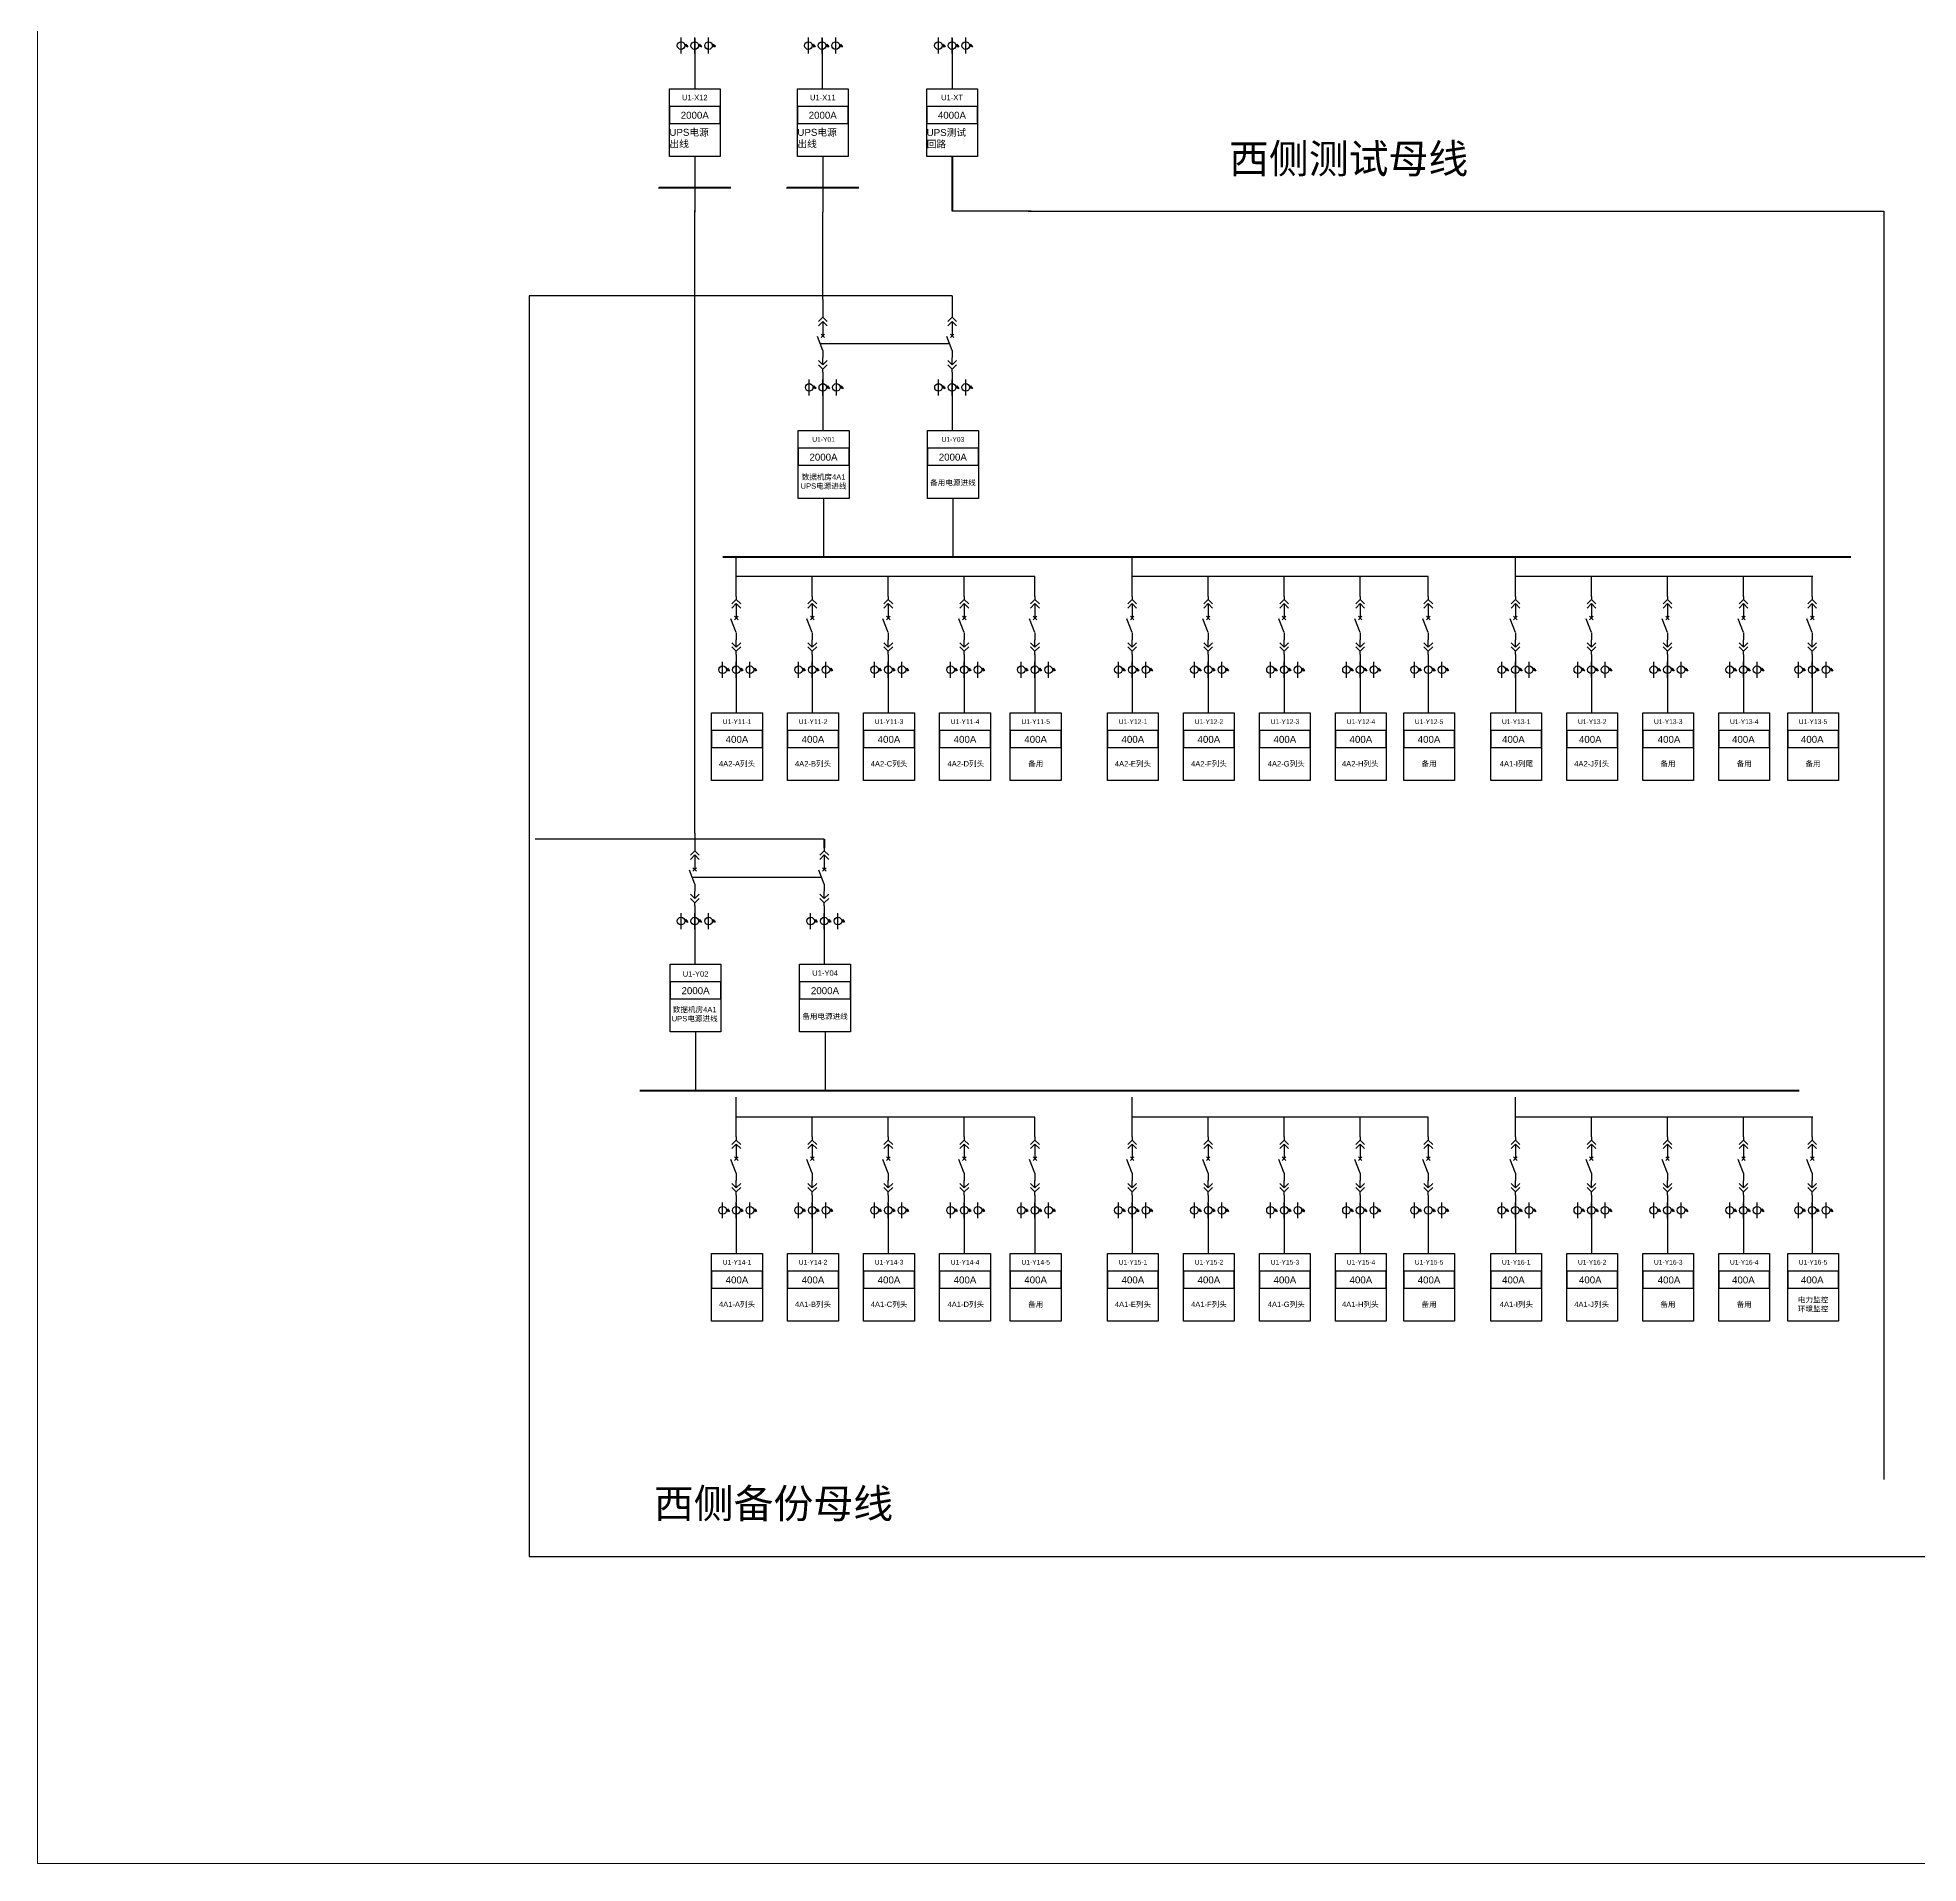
# Model space of a CAD drawing. Header units: millimetres. Extents: x -3460 to -460, y 6070 to 9130.
# Drawn here: x -2620 to -2427, y 6490 to 6677.3 of the extents above; entities that cross this region are included whole.
import ezdxf
from ezdxf.enums import TextEntityAlignment as Align

# ---------------------------------------------------------------- set-up
doc = ezdxf.new("R2010")
doc.units = ezdxf.units.MM
doc.header["$LTSCALE"] = 1000
doc.header["$MEASUREMENT"] = 0
doc.linetypes.add('DASHED', pattern=[0.75, 0.5, -0.25])
doc.linetypes.add('HIDDEN', pattern=[0.375, 0.25, -0.125])
doc.styles.get("Standard").update_dxf_attribs({"font": 'arial.ttf'})

# ---------------------------------------------------------------- blocks, each defined once
blk = doc.blocks.new('A$C03DD39B5')
for p, q in [((417, 475), (283, 392)), ((417, 422), (283, 339)), ((350, 333), (350, 467))]:
    blk.add_line(p, q)
blk.add_lwpolyline([(700, 167), (0, 167)])
blk.add_circle((350, 167), 167)
blk = doc.blocks.new('DYDQAA05')
at = {"color": 0}
blk.add_lwpolyline([(0, 0), (0, -7)], dxfattribs=at)
blk = doc.blocks.new('DYDQAA03')
at = {"color": 0}
for points in [[(0, 0), (0, -1.5)], [(-2.12, -3.62), (0, -1.5)], [(-2.12, -5.62), (0, -3.5)], [(2.12, -3.62), (0, -1.5)], [(2.12, -5.62), (0, -3.5)], [(0, -3.5), (0, -7)]]:
    blk.add_lwpolyline(points, dxfattribs=at)
blk = doc.blocks.new('DYDQAA09')
at = {"color": 0}
blk.add_lwpolyline([(0, 0), (0, -3.5)], dxfattribs=at)
blk.add_lwpolyline([(0, 0), (0, -3.5)], dxfattribs=at)
blk.add_lwpolyline([(0, 0), (0, -3.5)], dxfattribs=at)
blk.add_lwpolyline([(0, 0), (0, -3.5)], dxfattribs=at)
blk.add_lwpolyline([(0, 0), (0, -3.5)], dxfattribs=at)
blk.add_lwpolyline([(0, 0), (0, -3.5)], dxfattribs=at)
blk.add_lwpolyline([(0, 0), (0, -3.5)], dxfattribs=at)
blk.add_lwpolyline([(0, 0), (0, -3.5)], dxfattribs=at)
blk.add_lwpolyline([(0, 0), (0, -3.5)], dxfattribs=at)
blk = doc.blocks.new('DYDQ0201')
at = {"color": 0}
for points in [[(0.86, -0.86), (-0.86, 0.86)], [(-0.86, -0.86), (0.86, 0.86)], [(0, -7), (-2.61, -0.37)]]:
    blk.add_lwpolyline(points, dxfattribs=at)
blk = doc.blocks.new('DYDQAA04')
at = {"color": 0}
for points in [[(0, -3.5), (0, 0)], [(-2.12, -1.38), (0, -3.5)], [(-2.12, -3.38), (0, -5.5)], [(2.12, -1.38), (0, -3.5)], [(2.12, -3.38), (0, -5.5)], [(0, -7), (0, -5.5)]]:
    blk.add_lwpolyline(points, dxfattribs=at)

msp = doc.modelspace()

# ---------------------------------------------------------------- linework, layer by layer
for p, q in [((-2552.56, 6677.3, 2483.89), (-2552.56, 6675.66, 2483.89)), ((-2539.5, 6677.3, 2483.89), (-2539.5, 6675.66, 2483.89)), ((-2526.16, 6677.3, 2483.89), (-2526.16, 6675.66, 2483.89)), ((-2552.56, 6675.66, 2483.89), (-2552.56, 6672.09, 2483.89)), ((-2539.5, 6675.66, 2483.89), (-2539.5, 6672.09, 2483.89)), ((-2526.16, 6675.66, 2483.89), (-2526.16, 6672.09, 2483.89)), ((-2552.56, 6665.14, 2483.89), (-2552.56, 6659.42, 2483.89)), ((-2539.42, 6665.14, 2452.4), (-2539.42, 6659.42, 2452.4)), ((-2552.56, 6595.71, -1822.39), (-2552.56, 6659.59, -439.11)), ((-2539.42, 6650.46, -1465.72), (-2539.42, 6659.42, -82.44)), ((-2539.42, 6642.22, 735.51), (-2539.42, 6640.58, 735.51)), ((-2539.42, 6640.58, 735.51), (-2539.42, 6637.02, 735.51)), ((-2539.34, 6630.06, 704.02), (-2539.34, 6624.08, 1175.57)), ((-2548.3, 6620.01, -207.72), (-2548.3, 6624.08, 1175.57)), ((-2507.67, 6620.01, -207.72), (-2507.67, 6624.08, 1175.57)), ((-2468.34, 6620.01, -207.72), (-2468.34, 6624.08, 1175.57)), ((-2540.5, 6622.05, 1175.57), (-2548.3, 6622.05, 483.92)), ((-2540.5, 6620.01, 1175.57), (-2540.5, 6622.05, 1175.57)), ((-2532.7, 6622.05, 1867.21), (-2540.5, 6622.05, 1175.57)), ((-2532.7, 6620.01, 1867.21), (-2532.7, 6622.05, 1867.21)), ((-2517.65, 6622.05, 2558.85), (-2532.7, 6622.05, 1867.21)), ((-2524.9, 6620.01, 2558.85), (-2524.9, 6622.05, 2558.85)), ((-2517.65, 6620.01, 2558.85), (-2517.65, 6622.05, 2558.85)), ((-2499.87, 6622.05, 1175.57), (-2507.67, 6622.05, 483.92)), ((-2499.87, 6620.01, 1175.57), (-2499.87, 6622.05, 1175.57)), ((-2492.08, 6622.05, 1867.21), (-2499.87, 6622.05, 1175.57)), ((-2492.08, 6620.01, 1867.21), (-2492.08, 6622.05, 1867.21)), ((-2477.3, 6622.05, 2558.85), (-2492.08, 6622.05, 1867.21)), ((-2484.28, 6620.01, 2558.85), (-2484.28, 6622.05, 2558.85)), ((-2477.28, 6620.01, 2558.85), (-2477.28, 6622.05, 2558.85)), ((-2460.54, 6622.05, 1175.57), (-2468.34, 6622.05, 483.92)), ((-2460.54, 6620.01, 1175.57), (-2460.54, 6622.05, 1175.57)), ((-2452.74, 6622.05, 1867.21), (-2460.54, 6622.05, 1175.57)), ((-2452.74, 6620.01, 1867.21), (-2452.74, 6622.05, 1867.21)), ((-2437.82, 6622.05, 2558.85), (-2452.74, 6622.05, 1867.21)), ((-2444.94, 6620.01, 2558.85), (-2444.94, 6622.05, 2558.85)), ((-2437.88, 6620.01, 2558.85), (-2437.88, 6622.05, 2558.85)), ((-2548.3, 6613.26, 1993.51), (-2548.3, 6611.62, 1993.51)), ((-2540.5, 6613.26, 3376.79), (-2540.5, 6611.62, 3376.79)), ((-2532.7, 6613.26, 4068.43), (-2532.7, 6611.62, 4068.43)), ((-2524.9, 6613.26, 4760.07), (-2524.9, 6611.62, 4760.07)), ((-2517.65, 6613.26, 4760.07), (-2517.65, 6611.62, 4760.07)), ((-2507.67, 6613.26, 1993.51), (-2507.67, 6611.62, 1993.51)), ((-2499.87, 6613.26, 3376.79), (-2499.87, 6611.62, 3376.79)), ((-2492.08, 6613.26, 4068.43), (-2492.08, 6611.62, 4068.43)), ((-2484.28, 6613.26, 4760.07), (-2484.28, 6611.62, 4760.07)), ((-2477.28, 6613.26, 4760.07), (-2477.28, 6611.62, 4760.07)), ((-2468.34, 6613.26, 1993.51), (-2468.34, 6611.62, 1993.51)), ((-2460.54, 6613.26, 3376.79), (-2460.54, 6611.62, 3376.79)), ((-2452.74, 6613.26, 4068.43), (-2452.74, 6611.62, 4068.43)), ((-2444.94, 6613.26, 4760.07), (-2444.94, 6611.62, 4760.07)), ((-2437.88, 6613.26, 4760.07), (-2437.88, 6611.62, 4760.07)), ((-2548.3, 6611.62, 1993.51), (-2548.3, 6608.06, 1993.51)), ((-2540.5, 6611.62, 3376.79), (-2540.5, 6608.06, 3376.79)), ((-2532.7, 6611.62, 4068.43), (-2532.7, 6608.06, 4068.43)), ((-2524.9, 6611.62, 4760.07), (-2524.9, 6608.06, 4760.07)), ((-2517.65, 6611.62, 4760.07), (-2517.65, 6608.06, 4760.07)), ((-2507.67, 6611.62, 1993.51), (-2507.67, 6608.06, 1993.51)), ((-2499.87, 6611.62, 3376.79), (-2499.87, 6608.06, 3376.79)), ((-2492.08, 6611.62, 4068.43), (-2492.08, 6608.06, 4068.43)), ((-2484.28, 6611.62, 4760.07), (-2484.28, 6608.06, 4760.07)), ((-2477.28, 6611.62, 4760.07), (-2477.28, 6608.06, 4760.07)), ((-2468.34, 6611.62, 1993.51), (-2468.34, 6608.06, 1993.51)), ((-2460.54, 6611.62, 3376.79), (-2460.54, 6608.06, 3376.79)), ((-2452.74, 6611.62, 4068.43), (-2452.74, 6608.06, 4068.43)), ((-2444.94, 6611.62, 4760.07), (-2444.94, 6608.06, 4760.07)), ((-2437.88, 6611.62, 4760.07), (-2437.88, 6608.06, 4760.07)), ((-2552.56, 6587.47, 378.83), (-2552.56, 6585.83, 378.83)), ((-2552.56, 6585.83, 378.83), (-2552.56, 6582.26, 378.83)), ((-2552.48, 6575.31, 347.34), (-2552.48, 6569.32, 818.89)), ((-2548.3, 6564.54, -207.72), (-2548.3, 6568.61, 1175.57)), ((-2507.67, 6564.54, -207.72), (-2507.67, 6568.61, 1175.57)), ((-2468.34, 6564.54, -207.72), (-2468.34, 6568.61, 1175.57)), ((-2540.5, 6566.57, 1175.57), (-2548.3, 6566.57, 483.92)), ((-2540.5, 6564.54, 1175.57), (-2540.5, 6566.57, 1175.57)), ((-2532.7, 6566.57, 1867.21), (-2540.5, 6566.57, 1175.57)), ((-2532.7, 6564.54, 1867.21), (-2532.7, 6566.57, 1867.21)), ((-2517.65, 6566.57, 2558.85), (-2532.7, 6566.57, 1867.21)), ((-2524.9, 6564.54, 2558.85), (-2524.9, 6566.57, 2558.85)), ((-2517.65, 6564.54, 2558.85), (-2517.65, 6566.57, 2558.85)), ((-2499.87, 6566.57, 1175.57), (-2507.67, 6566.57, 483.92)), ((-2499.87, 6564.54, 1175.57), (-2499.87, 6566.57, 1175.57)), ((-2492.08, 6566.57, 1867.21), (-2499.87, 6566.57, 1175.57)), ((-2492.08, 6564.54, 1867.21), (-2492.08, 6566.57, 1867.21)), ((-2477.3, 6566.57, 2558.85), (-2492.08, 6566.57, 1867.21)), ((-2484.28, 6564.54, 2558.85), (-2484.28, 6566.57, 2558.85)), ((-2477.28, 6564.54, 2558.85), (-2477.28, 6566.57, 2558.85)), ((-2460.54, 6566.57, 1175.57), (-2468.34, 6566.57, 483.92)), ((-2460.54, 6564.54, 1175.57), (-2460.54, 6566.57, 1175.57)), ((-2452.74, 6566.57, 1867.21), (-2460.54, 6566.57, 1175.57)), ((-2452.74, 6564.54, 1867.21), (-2452.74, 6566.57, 1867.21)), ((-2437.82, 6566.57, 2558.85), (-2452.74, 6566.57, 1867.21)), ((-2444.94, 6564.54, 2558.85), (-2444.94, 6566.57, 2558.85)), ((-2437.88, 6564.54, 2558.85), (-2437.88, 6566.57, 2558.85)), ((-2548.3, 6557.79, 1993.51), (-2548.3, 6556.15, 1993.51)), ((-2540.5, 6557.79, 3376.79), (-2540.5, 6556.15, 3376.79)), ((-2532.7, 6557.79, 4068.43), (-2532.7, 6556.15, 4068.43)), ((-2524.9, 6557.79, 4760.07), (-2524.9, 6556.15, 4760.07)), ((-2517.65, 6557.79, 4760.07), (-2517.65, 6556.15, 4760.07)), ((-2507.67, 6557.79, 1993.51), (-2507.67, 6556.15, 1993.51)), ((-2499.87, 6557.79, 3376.79), (-2499.87, 6556.15, 3376.79)), ((-2492.08, 6557.79, 4068.43), (-2492.08, 6556.15, 4068.43)), ((-2484.28, 6557.79, 4760.07), (-2484.28, 6556.15, 4760.07)), ((-2477.28, 6557.79, 4760.07), (-2477.28, 6556.15, 4760.07)), ((-2468.34, 6557.79, 1993.51), (-2468.34, 6556.15, 1993.51)), ((-2460.54, 6557.79, 3376.79), (-2460.54, 6556.15, 3376.79)), ((-2452.74, 6557.79, 4068.43), (-2452.74, 6556.15, 4068.43)), ((-2444.94, 6557.79, 4760.07), (-2444.94, 6556.15, 4760.07)), ((-2437.88, 6557.79, 4760.07), (-2437.88, 6556.15, 4760.07)), ((-2548.3, 6556.15, 1993.51), (-2548.3, 6552.59, 1993.51)), ((-2540.5, 6556.15, 3376.79), (-2540.5, 6552.59, 3376.79)), ((-2532.7, 6556.15, 4068.43), (-2532.7, 6552.59, 4068.43)), ((-2524.9, 6556.15, 4760.07), (-2524.9, 6552.59, 4760.07)), ((-2517.65, 6556.15, 4760.07), (-2517.65, 6552.59, 4760.07)), ((-2507.67, 6556.15, 1993.51), (-2507.67, 6552.59, 1993.51)), ((-2499.87, 6556.15, 3376.79), (-2499.87, 6552.59, 3376.79)), ((-2492.08, 6556.15, 4068.43), (-2492.08, 6552.59, 4068.43)), ((-2484.28, 6556.15, 4760.07), (-2484.28, 6552.59, 4760.07)), ((-2477.28, 6556.15, 4760.07), (-2477.28, 6552.59, 4760.07)), ((-2468.34, 6556.15, 1993.51), (-2468.34, 6552.59, 1993.51)), ((-2460.54, 6556.15, 3376.79), (-2460.54, 6552.59, 3376.79)), ((-2452.74, 6556.15, 4068.43), (-2452.74, 6552.59, 4068.43)), ((-2444.94, 6556.15, 4760.07), (-2444.94, 6552.59, 4760.07)), ((-2437.88, 6556.15, 4760.07), (-2437.88, 6552.59, 4760.07))]:
    msp.add_line(p, q)
at = {"color": 1, "lineweight": 40}
for p, q in [((-2526.16, 6665.14, 2451.38), (-2526.16, 6659.54, 376.46)), ((-2549.67, 6624.08, 1175.57), (-2433.91, 6624.08, 1175.57)), ((-2558.2, 6569.32, 818.89), (-2439.22, 6569.32, 818.89))]:
    msp.add_line(p, q, dxfattribs=at)
at = {"color": 1, "lineweight": 30}
for p, q in [((-2518.03, 6659.55, 8333.94), (-2526.16, 6659.55, 8333.94)), ((-2518.33, 6659.54, 376.46), (-2430.55, 6659.54, 376.46)), ((-2430.55, 6659.54, 8333.94), (-2430.55, 6529.38, 8333.94))]:
    msp.add_line(p, q, dxfattribs=at)
at = {"color": 5, "lineweight": 30}
for p, q in [((-2526.15, 6650.86, 8333.94), (-2569.54, 6650.86, 8333.94)), ((-2569.54, 6650.86, 8333.94), (-2569.54, 6521.48, 8333.94)), ((-2539.27, 6595.1, 8333.94), (-2568.94, 6595.1, 8333.94)), ((-2569.54, 6521.48, 8333.94), (-2418.19, 6521.48, 8333.94))]:
    msp.add_line(p, q, dxfattribs=at)
at = {"color": 5}
for p, q in [((-2526.15, 6650.86, -3510.18), (-2526.15, 6648.97, -1465.72)), ((-2526.15, 6642.22, 735.51), (-2526.15, 6640.58, 735.51)), ((-2526.15, 6640.58, 735.51), (-2526.15, 6637.02, 735.51)), ((-2526.07, 6630.06, 704.02), (-2526.07, 6624.08, 1175.57)), ((-2539.27, 6587.47, 1983.23), (-2539.27, 6585.83, 1983.23)), ((-2539.27, 6585.83, 1983.23), (-2539.27, 6582.26, 1983.23)), ((-2539.19, 6575.31, 1951.74), (-2539.19, 6569.32, 2423.29))]:
    msp.add_line(p, q, dxfattribs=at)
at = {"linetype": 'DASHED', "ltscale": 2}
msp.add_line((-2539.7, 6645.95, -1465.72), (-2526.42, 6645.95, -1465.72), dxfattribs=at)
at = {"color": 5, "lineweight": 40}
msp.add_line((-2539.27, 6595.09, -2954.1), (-2539.27, 6594.22, -218), dxfattribs=at)
at = {"linetype": 'HIDDEN', "ltscale": 2}
msp.add_line((-2552.83, 6591.2, -218), (-2539.55, 6591.2, -218), dxfattribs=at)
at = {"color": 1, "lineweight": 13, "ltscale": 0.001071}
msp.add_lwpolyline([(-2620, 6860.36), (-2263.6, 6860.36), (-2263.6, 6490), (-2620, 6490)], close=True, dxfattribs=at)
for points, elevation in [([(-2555.16, 6672.09), (-2549.95, 6672.09), (-2549.95, 6665.14), (-2555.16, 6665.14)], 2483.89), ([(-2542.03, 6672.09), (-2536.82, 6672.09), (-2536.82, 6665.14), (-2542.03, 6665.14)], 2452.4), ([(-2555.16, 6668.54), (-2549.95, 6668.54), (-2549.95, 6670.28), (-2555.16, 6670.28)], 2483.89), ([(-2542.03, 6668.54), (-2536.82, 6668.54), (-2536.82, 6670.28), (-2542.03, 6670.28)], 2452.4), ([(-2541.94, 6637.02), (-2536.73, 6637.02), (-2536.73, 6630.06), (-2541.94, 6630.06)], 704.02), ([(-2541.94, 6633.47), (-2536.73, 6633.47), (-2536.73, 6635.2), (-2541.94, 6635.2)], 704.02), ([(-2550.83, 6608.06), (-2545.62, 6608.06), (-2545.62, 6601.1), (-2550.83, 6601.1)], 1962.02), ([(-2543.03, 6608.06), (-2537.82, 6608.06), (-2537.82, 6601.1), (-2543.03, 6601.1)], 3345.3), ([(-2535.23, 6608.06), (-2530.02, 6608.06), (-2530.02, 6601.1), (-2535.23, 6601.1)], 4036.94), ([(-2527.43, 6608.06), (-2522.22, 6608.06), (-2522.22, 6601.1), (-2527.43, 6601.1)], 4728.58), ([(-2520.18, 6608.06), (-2514.97, 6608.06), (-2514.97, 6601.1), (-2520.18, 6601.1)], 4728.58), ([(-2510.2, 6608.06), (-2504.99, 6608.06), (-2504.99, 6601.1), (-2510.2, 6601.1)], 1962.02), ([(-2502.4, 6608.06), (-2497.19, 6608.06), (-2497.19, 6601.1), (-2502.4, 6601.1)], 3345.3), ([(-2494.6, 6608.06), (-2489.39, 6608.06), (-2489.39, 6601.1), (-2494.6, 6601.1)], 4036.94), ([(-2486.8, 6608.06), (-2481.59, 6608.06), (-2481.59, 6601.1), (-2486.8, 6601.1)], 4728.58), ([(-2479.81, 6608.06), (-2474.6, 6608.06), (-2474.6, 6601.1), (-2479.81, 6601.1)], 4728.58), ([(-2470.86, 6608.06), (-2465.66, 6608.06), (-2465.66, 6601.1), (-2470.86, 6601.1)], 1962.02), ([(-2463.07, 6608.06), (-2457.86, 6608.06), (-2457.86, 6601.1), (-2463.07, 6601.1)], 3345.3), ([(-2455.27, 6608.06), (-2450.06, 6608.06), (-2450.06, 6601.1), (-2455.27, 6601.1)], 4036.94), ([(-2447.47, 6608.06), (-2442.26, 6608.06), (-2442.26, 6601.1), (-2447.47, 6601.1)], 4728.58), ([(-2440.4, 6608.06), (-2435.19, 6608.06), (-2435.19, 6601.1), (-2440.4, 6601.1)], 4728.58), ([(-2550.83, 6604.5), (-2545.62, 6604.5), (-2545.62, 6606.24), (-2550.83, 6606.24)], 1962.02), ([(-2543.03, 6604.5), (-2537.82, 6604.5), (-2537.82, 6606.24), (-2543.03, 6606.24)], 3345.3), ([(-2535.23, 6604.5), (-2530.02, 6604.5), (-2530.02, 6606.24), (-2535.23, 6606.24)], 4036.94), ([(-2527.43, 6604.5), (-2522.22, 6604.5), (-2522.22, 6606.24), (-2527.43, 6606.24)], 4728.58), ([(-2520.18, 6604.5), (-2514.97, 6604.5), (-2514.97, 6606.24), (-2520.18, 6606.24)], 4728.58), ([(-2510.2, 6604.5), (-2504.99, 6604.5), (-2504.99, 6606.24), (-2510.2, 6606.24)], 1962.02), ([(-2502.4, 6604.5), (-2497.19, 6604.5), (-2497.19, 6606.24), (-2502.4, 6606.24)], 3345.3), ([(-2494.6, 6604.5), (-2489.39, 6604.5), (-2489.39, 6606.24), (-2494.6, 6606.24)], 4036.94), ([(-2486.8, 6604.5), (-2481.59, 6604.5), (-2481.59, 6606.24), (-2486.8, 6606.24)], 4728.58), ([(-2479.81, 6604.5), (-2474.6, 6604.5), (-2474.6, 6606.24), (-2479.81, 6606.24)], 4728.58), ([(-2470.86, 6604.5), (-2465.66, 6604.5), (-2465.66, 6606.24), (-2470.86, 6606.24)], 1962.02), ([(-2463.07, 6604.5), (-2457.86, 6604.5), (-2457.86, 6606.24), (-2463.07, 6606.24)], 3345.3), ([(-2455.27, 6604.5), (-2450.06, 6604.5), (-2450.06, 6606.24), (-2455.27, 6606.24)], 4036.94), ([(-2447.47, 6604.5), (-2442.26, 6604.5), (-2442.26, 6606.24), (-2447.47, 6606.24)], 4728.58), ([(-2440.4, 6604.5), (-2435.19, 6604.5), (-2435.19, 6606.24), (-2440.4, 6606.24)], 4728.58), ([(-2555.08, 6582.26), (-2549.87, 6582.26), (-2549.87, 6575.31), (-2555.08, 6575.31)], 347.34), ([(-2555.08, 6578.71), (-2549.87, 6578.71), (-2549.87, 6580.44), (-2555.08, 6580.44)], 347.34), ([(-2550.83, 6552.59), (-2545.62, 6552.59), (-2545.62, 6545.63), (-2550.83, 6545.63)], 1962.02), ([(-2543.03, 6552.59), (-2537.82, 6552.59), (-2537.82, 6545.63), (-2543.03, 6545.63)], 3345.3), ([(-2535.23, 6552.59), (-2530.02, 6552.59), (-2530.02, 6545.63), (-2535.23, 6545.63)], 4036.94), ([(-2527.43, 6552.59), (-2522.22, 6552.59), (-2522.22, 6545.63), (-2527.43, 6545.63)], 4728.58), ([(-2520.18, 6552.59), (-2514.97, 6552.59), (-2514.97, 6545.63), (-2520.18, 6545.63)], 4728.58), ([(-2510.2, 6552.59), (-2504.99, 6552.59), (-2504.99, 6545.63), (-2510.2, 6545.63)], 1962.02), ([(-2502.4, 6552.59), (-2497.19, 6552.59), (-2497.19, 6545.63), (-2502.4, 6545.63)], 3345.3), ([(-2494.6, 6552.59), (-2489.39, 6552.59), (-2489.39, 6545.63), (-2494.6, 6545.63)], 4036.94), ([(-2486.8, 6552.59), (-2481.59, 6552.59), (-2481.59, 6545.63), (-2486.8, 6545.63)], 4728.58), ([(-2479.81, 6552.59), (-2474.6, 6552.59), (-2474.6, 6545.63), (-2479.81, 6545.63)], 4728.58), ([(-2470.86, 6552.59), (-2465.66, 6552.59), (-2465.66, 6545.63), (-2470.86, 6545.63)], 1962.02), ([(-2463.07, 6552.59), (-2457.86, 6552.59), (-2457.86, 6545.63), (-2463.07, 6545.63)], 3345.3), ([(-2455.27, 6552.59), (-2450.06, 6552.59), (-2450.06, 6545.63), (-2455.27, 6545.63)], 4036.94), ([(-2447.47, 6552.59), (-2442.26, 6552.59), (-2442.26, 6545.63), (-2447.47, 6545.63)], 4728.58), ([(-2440.4, 6552.59), (-2435.19, 6552.59), (-2435.19, 6545.63), (-2440.4, 6545.63)], 4728.58), ([(-2550.83, 6549.03), (-2545.62, 6549.03), (-2545.62, 6550.77), (-2550.83, 6550.77)], 1962.02), ([(-2543.03, 6549.03), (-2537.82, 6549.03), (-2537.82, 6550.77), (-2543.03, 6550.77)], 3345.3), ([(-2535.23, 6549.03), (-2530.02, 6549.03), (-2530.02, 6550.77), (-2535.23, 6550.77)], 4036.94), ([(-2527.43, 6549.03), (-2522.22, 6549.03), (-2522.22, 6550.77), (-2527.43, 6550.77)], 4728.58), ([(-2520.18, 6549.03), (-2514.97, 6549.03), (-2514.97, 6550.77), (-2520.18, 6550.77)], 4728.58), ([(-2510.2, 6549.03), (-2504.99, 6549.03), (-2504.99, 6550.77), (-2510.2, 6550.77)], 1962.02), ([(-2502.4, 6549.03), (-2497.19, 6549.03), (-2497.19, 6550.77), (-2502.4, 6550.77)], 3345.3), ([(-2494.6, 6549.03), (-2489.39, 6549.03), (-2489.39, 6550.77), (-2494.6, 6550.77)], 4036.94), ([(-2486.8, 6549.03), (-2481.59, 6549.03), (-2481.59, 6550.77), (-2486.8, 6550.77)], 4728.58), ([(-2479.81, 6549.03), (-2474.6, 6549.03), (-2474.6, 6550.77), (-2479.81, 6550.77)], 4728.58), ([(-2470.86, 6549.03), (-2465.66, 6549.03), (-2465.66, 6550.77), (-2470.86, 6550.77)], 1962.02), ([(-2463.07, 6549.03), (-2457.86, 6549.03), (-2457.86, 6550.77), (-2463.07, 6550.77)], 3345.3), ([(-2455.27, 6549.03), (-2450.06, 6549.03), (-2450.06, 6550.77), (-2455.27, 6550.77)], 4036.94), ([(-2447.47, 6549.03), (-2442.26, 6549.03), (-2442.26, 6550.77), (-2447.47, 6550.77)], 4728.58), ([(-2440.4, 6549.03), (-2435.19, 6549.03), (-2435.19, 6550.77), (-2440.4, 6550.77)], 4728.58)]:
    msp.add_lwpolyline(points, close=True, dxfattribs=dict(elevation=elevation))
at = {"color": 1, "elevation": 2451.38}
for points in [[(-2528.76, 6672.09), (-2523.55, 6672.09), (-2523.55, 6665.14), (-2528.76, 6665.14)], [(-2528.76, 6668.54), (-2523.55, 6668.54), (-2523.55, 6670.28), (-2528.76, 6670.28)]]:
    msp.add_lwpolyline(points, close=True, dxfattribs=at)
at = {"color": 1, "lineweight": 40, "ltscale": 100}
for points, elevation in [([(-2548.87, 6661.93), (-2556.24, 6661.93), (-2556.24, 6661.93)], -8017.17), ([(-2535.74, 6661.93), (-2543.1, 6661.93), (-2543.1, 6661.93)], -8048.66)]:
    msp.add_lwpolyline(points, dxfattribs=dict(at, elevation=elevation))
at = {"color": 5}
for points, elevation in [([(-2528.67, 6637.02), (-2523.46, 6637.02), (-2523.46, 6630.06), (-2528.67, 6630.06)], 704.02), ([(-2528.67, 6633.47), (-2523.46, 6633.47), (-2523.46, 6635.2), (-2528.67, 6635.2)], 704.02), ([(-2541.8, 6582.26), (-2536.59, 6582.26), (-2536.59, 6575.31), (-2541.8, 6575.31)], 1951.74), ([(-2541.8, 6578.71), (-2536.59, 6578.71), (-2536.59, 6580.44), (-2541.8, 6580.44)], 1951.74)]:
    msp.add_lwpolyline(points, close=True, dxfattribs=dict(at, elevation=elevation))

# ---------------------------------------------------------------- block references
at = {"linetype": 'Continuous', "xscale": 0.00233888397733859, "yscale": 0.00233888397733859, "zscale": 0.00233888397733859, "rotation": 270}
for p in [(-2554.35, 6677.34, 2483.89), (-2552.95, 6677.34, 2483.89), (-2551.54, 6677.34, 2483.89), (-2541.29, 6677.34, 2483.89), (-2539.89, 6677.34, 2483.89), (-2538.49, 6677.34, 2483.89), (-2527.95, 6677.34, 2483.89), (-2526.55, 6677.34, 2483.89), (-2525.14, 6677.34, 2483.89), (-2541.21, 6642.27, 735.51), (-2539.81, 6642.27, 735.51), (-2538.41, 6642.27, 735.51), (-2550.09, 6613.3, 1993.51), (-2548.69, 6613.3, 1993.51), (-2547.29, 6613.3, 1993.51), (-2542.3, 6613.3, 3376.79), (-2540.89, 6613.3, 3376.79), (-2539.49, 6613.3, 3376.79), (-2534.5, 6613.3, 4068.43), (-2533.09, 6613.3, 4068.43), (-2531.69, 6613.3, 4068.43), (-2526.7, 6613.3, 4760.07), (-2525.29, 6613.3, 4760.07), (-2523.89, 6613.3, 4760.07), (-2519.45, 6613.3, 4760.07), (-2518.04, 6613.3, 4760.07), (-2516.64, 6613.3, 4760.07), (-2509.47, 6613.3, 1993.51), (-2508.06, 6613.3, 1993.51), (-2506.66, 6613.3, 1993.51), (-2501.67, 6613.3, 3376.79), (-2500.26, 6613.3, 3376.79), (-2498.86, 6613.3, 3376.79), (-2493.87, 6613.3, 4068.43), (-2492.46, 6613.3, 4068.43), (-2491.06, 6613.3, 4068.43), (-2486.07, 6613.3, 4760.07), (-2484.67, 6613.3, 4760.07), (-2483.26, 6613.3, 4760.07), (-2479.08, 6613.3, 4760.07), (-2477.67, 6613.3, 4760.07), (-2476.27, 6613.3, 4760.07), (-2470.13, 6613.3, 1993.51), (-2468.73, 6613.3, 1993.51), (-2467.33, 6613.3, 1993.51), (-2462.33, 6613.3, 3376.79), (-2460.93, 6613.3, 3376.79), (-2459.53, 6613.3, 3376.79), (-2454.54, 6613.3, 4068.43), (-2453.13, 6613.3, 4068.43), (-2451.73, 6613.3, 4068.43), (-2446.74, 6613.3, 4760.07), (-2445.33, 6613.3, 4760.07), (-2443.93, 6613.3, 4760.07), (-2439.67, 6613.3, 4760.07), (-2438.27, 6613.3, 4760.07), (-2436.86, 6613.3, 4760.07), (-2554.35, 6587.51, 378.83), (-2552.95, 6587.51, 378.83), (-2551.54, 6587.51, 378.83), (-2550.09, 6557.83, 1993.51), (-2548.69, 6557.83, 1993.51), (-2547.29, 6557.83, 1993.51), (-2542.3, 6557.83, 3376.79), (-2540.89, 6557.83, 3376.79), (-2539.49, 6557.83, 3376.79), (-2534.5, 6557.83, 4068.43), (-2533.09, 6557.83, 4068.43), (-2531.69, 6557.83, 4068.43), (-2526.7, 6557.83, 4760.07), (-2525.29, 6557.83, 4760.07), (-2523.89, 6557.83, 4760.07), (-2519.45, 6557.83, 4760.07), (-2518.04, 6557.83, 4760.07), (-2516.64, 6557.83, 4760.07), (-2509.47, 6557.83, 1993.51), (-2508.06, 6557.83, 1993.51), (-2506.66, 6557.83, 1993.51), (-2501.67, 6557.83, 3376.79), (-2500.26, 6557.83, 3376.79), (-2498.86, 6557.83, 3376.79), (-2493.87, 6557.83, 4068.43), (-2492.46, 6557.83, 4068.43), (-2491.06, 6557.83, 4068.43), (-2486.07, 6557.83, 4760.07), (-2484.67, 6557.83, 4760.07), (-2483.26, 6557.83, 4760.07), (-2479.08, 6557.83, 4760.07), (-2477.67, 6557.83, 4760.07), (-2476.27, 6557.83, 4760.07), (-2470.13, 6557.83, 1993.51), (-2468.73, 6557.83, 1993.51), (-2467.33, 6557.83, 1993.51), (-2462.33, 6557.83, 3376.79), (-2460.93, 6557.83, 3376.79), (-2459.53, 6557.83, 3376.79), (-2454.54, 6557.83, 4068.43), (-2453.13, 6557.83, 4068.43), (-2451.73, 6557.83, 4068.43), (-2446.74, 6557.83, 4760.07), (-2445.33, 6557.83, 4760.07), (-2443.93, 6557.83, 4760.07), (-2439.67, 6557.83, 4760.07), (-2438.27, 6557.83, 4760.07), (-2436.86, 6557.83, 4760.07)]:
    msp.add_blockref('A$C03DD39B5', p, dxfattribs=at)
at = {"xscale": 0.2128962921302706, "yscale": 0.2128962921302706, "zscale": 0.2128962921302706}
for name, p in [('DYDQAA05', (-2539.42, 6650.46, -1465.72)), ('DYDQAA03', (-2539.42, 6648.97, -1465.72)), ('DYDQAA09', (-2539.42, 6647.48, -1465.72)), ('DYDQ0201', (-2539.42, 6646.74, -1465.72)), ('DYDQAA04', (-2539.42, 6644.5, -1465.72)), ('DYDQAA09', (-2539.42, 6645.25, -1465.72)), ('DYDQAA09', (-2539.42, 6643.01, -1465.72)), ('DYDQAA03', (-2548.3, 6620.01, -207.72)), ('DYDQAA09', (-2548.3, 6618.52, -207.72)), ('DYDQAA03', (-2540.5, 6620.01, 1175.57)), ('DYDQAA09', (-2540.5, 6618.52, 1175.57)), ('DYDQAA03', (-2532.7, 6620.01, 1867.21)), ('DYDQAA09', (-2532.7, 6618.52, 1867.21)), ('DYDQAA03', (-2524.9, 6620.01, 2558.85)), ('DYDQAA09', (-2524.9, 6618.52, 2558.85)), ('DYDQAA03', (-2517.65, 6620.01, 2558.85)), ('DYDQAA09', (-2517.65, 6618.52, 2558.85)), ('DYDQAA03', (-2507.67, 6620.01, -207.72)), ('DYDQAA09', (-2507.67, 6618.52, -207.72)), ('DYDQAA03', (-2499.87, 6620.01, 1175.57)), ('DYDQAA09', (-2499.87, 6618.52, 1175.57)), ('DYDQAA03', (-2492.08, 6620.01, 1867.21)), ('DYDQAA09', (-2492.08, 6618.52, 1867.21)), ('DYDQAA03', (-2484.28, 6620.01, 2558.85)), ('DYDQAA09', (-2484.28, 6618.52, 2558.85)), ('DYDQAA03', (-2477.28, 6620.01, 2558.85)), ('DYDQAA09', (-2477.28, 6618.52, 2558.85)), ('DYDQAA03', (-2468.34, 6620.01, -207.72)), ('DYDQAA09', (-2468.34, 6618.52, -207.72)), ('DYDQAA03', (-2460.54, 6620.01, 1175.57)), ('DYDQAA09', (-2460.54, 6618.52, 1175.57)), ('DYDQAA03', (-2452.74, 6620.01, 1867.21)), ('DYDQAA09', (-2452.74, 6618.52, 1867.21)), ('DYDQAA03', (-2444.94, 6620.01, 2558.85)), ('DYDQAA09', (-2444.94, 6618.52, 2558.85)), ('DYDQAA03', (-2437.88, 6620.01, 2558.85)), ('DYDQAA09', (-2437.88, 6618.52, 2558.85)), ('DYDQ0201', (-2548.3, 6617.78, -207.72)), ('DYDQ0201', (-2540.5, 6617.78, 1175.57)), ('DYDQ0201', (-2532.7, 6617.78, 1867.21)), ('DYDQ0201', (-2524.9, 6617.78, 2558.85)), ('DYDQ0201', (-2517.65, 6617.78, 2558.85)), ('DYDQ0201', (-2507.67, 6617.78, -207.72)), ('DYDQ0201', (-2499.87, 6617.78, 1175.57)), ('DYDQ0201', (-2492.08, 6617.78, 1867.21)), ('DYDQ0201', (-2484.28, 6617.78, 2558.85)), ('DYDQ0201', (-2477.28, 6617.78, 2558.85)), ('DYDQ0201', (-2468.34, 6617.78, -207.72)), ('DYDQ0201', (-2460.54, 6617.78, 1175.57)), ('DYDQ0201', (-2452.74, 6617.78, 1867.21)), ('DYDQ0201', (-2444.94, 6617.78, 2558.85)), ('DYDQ0201', (-2437.88, 6617.78, 2558.85)), ('DYDQAA04', (-2548.3, 6615.54, -207.72)), ('DYDQAA09', (-2548.3, 6616.28, -207.72)), ('DYDQAA04', (-2540.5, 6615.54, 1175.57)), ('DYDQAA09', (-2540.5, 6616.28, 1175.57)), ('DYDQAA04', (-2532.7, 6615.54, 1867.21)), ('DYDQAA09', (-2532.7, 6616.28, 1867.21)), ('DYDQAA04', (-2524.9, 6615.54, 2558.85)), ('DYDQAA09', (-2524.9, 6616.28, 2558.85)), ('DYDQAA04', (-2517.65, 6615.54, 2558.85)), ('DYDQAA09', (-2517.65, 6616.28, 2558.85)), ('DYDQAA04', (-2507.67, 6615.54, -207.72)), ('DYDQAA09', (-2507.67, 6616.28, -207.72)), ('DYDQAA04', (-2499.87, 6615.54, 1175.57)), ('DYDQAA09', (-2499.87, 6616.28, 1175.57)), ('DYDQAA04', (-2492.08, 6615.54, 1867.21)), ('DYDQAA09', (-2492.08, 6616.28, 1867.21)), ('DYDQAA04', (-2484.28, 6615.54, 2558.85)), ('DYDQAA09', (-2484.28, 6616.28, 2558.85)), ('DYDQAA04', (-2477.28, 6615.54, 2558.85)), ('DYDQAA09', (-2477.28, 6616.28, 2558.85)), ('DYDQAA04', (-2468.34, 6615.54, -207.72)), ('DYDQAA09', (-2468.34, 6616.28, -207.72)), ('DYDQAA04', (-2460.54, 6615.54, 1175.57)), ('DYDQAA09', (-2460.54, 6616.28, 1175.57)), ('DYDQAA04', (-2452.74, 6615.54, 1867.21)), ('DYDQAA09', (-2452.74, 6616.28, 1867.21)), ('DYDQAA04', (-2444.94, 6615.54, 2558.85)), ('DYDQAA09', (-2444.94, 6616.28, 2558.85)), ('DYDQAA04', (-2437.88, 6615.54, 2558.85)), ('DYDQAA09', (-2437.88, 6616.28, 2558.85)), ('DYDQAA09', (-2548.3, 6614.05, -207.72)), ('DYDQAA09', (-2540.5, 6614.05, 1175.57)), ('DYDQAA09', (-2532.7, 6614.05, 1867.21)), ('DYDQAA09', (-2524.9, 6614.05, 2558.85)), ('DYDQAA09', (-2517.65, 6614.05, 2558.85)), ('DYDQAA09', (-2507.67, 6614.05, -207.72)), ('DYDQAA09', (-2499.87, 6614.05, 1175.57)), ('DYDQAA09', (-2492.08, 6614.05, 1867.21)), ('DYDQAA09', (-2484.28, 6614.05, 2558.85)), ('DYDQAA09', (-2477.28, 6614.05, 2558.85)), ('DYDQAA09', (-2468.34, 6614.05, -207.72)), ('DYDQAA09', (-2460.54, 6614.05, 1175.57)), ('DYDQAA09', (-2452.74, 6614.05, 1867.21)), ('DYDQAA09', (-2444.94, 6614.05, 2558.85)), ('DYDQAA09', (-2437.88, 6614.05, 2558.85)), ('DYDQAA05', (-2552.56, 6595.71, -1822.39)), ('DYDQAA03', (-2552.56, 6594.22, -1822.39)), ('DYDQ0201', (-2552.56, 6591.98, -1822.39)), ('DYDQAA09', (-2552.56, 6592.73, -1822.39)), ('DYDQAA04', (-2552.56, 6589.74, -1822.39)), ('DYDQAA09', (-2552.56, 6590.49, -1822.39)), ('DYDQAA09', (-2552.56, 6588.25, -1822.39)), ('DYDQAA03', (-2548.3, 6564.54, -207.72)), ('DYDQAA03', (-2540.5, 6564.54, 1175.57)), ('DYDQAA03', (-2532.7, 6564.54, 1867.21)), ('DYDQAA03', (-2524.9, 6564.54, 2558.85)), ('DYDQAA03', (-2517.65, 6564.54, 2558.85)), ('DYDQAA03', (-2507.67, 6564.54, -207.72)), ('DYDQAA03', (-2499.87, 6564.54, 1175.57)), ('DYDQAA03', (-2492.08, 6564.54, 1867.21)), ('DYDQAA03', (-2484.28, 6564.54, 2558.85)), ('DYDQAA03', (-2477.28, 6564.54, 2558.85)), ('DYDQAA03', (-2468.34, 6564.54, -207.72)), ('DYDQAA03', (-2460.54, 6564.54, 1175.57)), ('DYDQAA03', (-2452.74, 6564.54, 1867.21)), ('DYDQAA03', (-2444.94, 6564.54, 2558.85)), ('DYDQAA03', (-2437.88, 6564.54, 2558.85)), ('DYDQ0201', (-2548.3, 6562.3, -207.72)), ('DYDQAA09', (-2548.3, 6563.05, -207.72)), ('DYDQ0201', (-2540.5, 6562.3, 1175.57)), ('DYDQAA09', (-2540.5, 6563.05, 1175.57)), ('DYDQ0201', (-2532.7, 6562.3, 1867.21)), ('DYDQAA09', (-2532.7, 6563.05, 1867.21)), ('DYDQ0201', (-2524.9, 6562.3, 2558.85)), ('DYDQAA09', (-2524.9, 6563.05, 2558.85)), ('DYDQ0201', (-2517.65, 6562.3, 2558.85)), ('DYDQAA09', (-2517.65, 6563.05, 2558.85)), ('DYDQ0201', (-2507.67, 6562.3, -207.72)), ('DYDQAA09', (-2507.67, 6563.05, -207.72)), ('DYDQ0201', (-2499.87, 6562.3, 1175.57)), ('DYDQAA09', (-2499.87, 6563.05, 1175.57)), ('DYDQ0201', (-2492.08, 6562.3, 1867.21)), ('DYDQAA09', (-2492.08, 6563.05, 1867.21)), ('DYDQ0201', (-2484.28, 6562.3, 2558.85)), ('DYDQAA09', (-2484.28, 6563.05, 2558.85)), ('DYDQ0201', (-2477.28, 6562.3, 2558.85)), ('DYDQAA09', (-2477.28, 6563.05, 2558.85)), ('DYDQ0201', (-2468.34, 6562.3, -207.72)), ('DYDQAA09', (-2468.34, 6563.05, -207.72)), ('DYDQ0201', (-2460.54, 6562.3, 1175.57)), ('DYDQAA09', (-2460.54, 6563.05, 1175.57)), ('DYDQ0201', (-2452.74, 6562.3, 1867.21)), ('DYDQAA09', (-2452.74, 6563.05, 1867.21)), ('DYDQ0201', (-2444.94, 6562.3, 2558.85)), ('DYDQAA09', (-2444.94, 6563.05, 2558.85)), ('DYDQ0201', (-2437.88, 6562.3, 2558.85)), ('DYDQAA09', (-2437.88, 6563.05, 2558.85)), ('DYDQAA09', (-2548.3, 6560.81, -207.72)), ('DYDQAA09', (-2540.5, 6560.81, 1175.57)), ('DYDQAA09', (-2532.7, 6560.81, 1867.21)), ('DYDQAA09', (-2524.9, 6560.81, 2558.85)), ('DYDQAA09', (-2517.65, 6560.81, 2558.85)), ('DYDQAA09', (-2507.67, 6560.81, -207.72)), ('DYDQAA09', (-2499.87, 6560.81, 1175.57)), ('DYDQAA09', (-2492.08, 6560.81, 1867.21)), ('DYDQAA09', (-2484.28, 6560.81, 2558.85)), ('DYDQAA09', (-2477.28, 6560.81, 2558.85)), ('DYDQAA09', (-2468.34, 6560.81, -207.72)), ('DYDQAA09', (-2460.54, 6560.81, 1175.57)), ('DYDQAA09', (-2452.74, 6560.81, 1867.21)), ('DYDQAA09', (-2444.94, 6560.81, 2558.85)), ('DYDQAA09', (-2437.88, 6560.81, 2558.85)), ('DYDQAA04', (-2548.3, 6560.07, -207.72)), ('DYDQAA09', (-2548.3, 6558.58, -207.72)), ('DYDQAA04', (-2540.5, 6560.07, 1175.57)), ('DYDQAA09', (-2540.5, 6558.58, 1175.57)), ('DYDQAA04', (-2532.7, 6560.07, 1867.21)), ('DYDQAA09', (-2532.7, 6558.58, 1867.21)), ('DYDQAA04', (-2524.9, 6560.07, 2558.85)), ('DYDQAA09', (-2524.9, 6558.58, 2558.85)), ('DYDQAA04', (-2517.65, 6560.07, 2558.85)), ('DYDQAA09', (-2517.65, 6558.58, 2558.85)), ('DYDQAA04', (-2507.67, 6560.07, -207.72)), ('DYDQAA09', (-2507.67, 6558.58, -207.72)), ('DYDQAA04', (-2499.87, 6560.07, 1175.57)), ('DYDQAA09', (-2499.87, 6558.58, 1175.57)), ('DYDQAA04', (-2492.08, 6560.07, 1867.21)), ('DYDQAA09', (-2492.08, 6558.58, 1867.21)), ('DYDQAA04', (-2484.28, 6560.07, 2558.85)), ('DYDQAA09', (-2484.28, 6558.58, 2558.85)), ('DYDQAA04', (-2477.28, 6560.07, 2558.85)), ('DYDQAA09', (-2477.28, 6558.58, 2558.85)), ('DYDQAA04', (-2468.34, 6560.07, -207.72)), ('DYDQAA09', (-2468.34, 6558.58, -207.72)), ('DYDQAA04', (-2460.54, 6560.07, 1175.57)), ('DYDQAA09', (-2460.54, 6558.58, 1175.57)), ('DYDQAA04', (-2452.74, 6560.07, 1867.21)), ('DYDQAA09', (-2452.74, 6558.58, 1867.21)), ('DYDQAA04', (-2444.94, 6560.07, 2558.85)), ('DYDQAA09', (-2444.94, 6558.58, 2558.85)), ('DYDQAA04', (-2437.88, 6560.07, 2558.85)), ('DYDQAA09', (-2437.88, 6558.58, 2558.85))]:
    msp.add_blockref(name, p, dxfattribs=at)
at = {"color": 5, "xscale": 0.2128962921302706, "yscale": 0.2128962921302706, "zscale": 0.2128962921302706}
for name, p in [('DYDQAA03', (-2526.15, 6648.97, -1465.72)), ('DYDQAA09', (-2526.15, 6647.48, -1465.72)), ('DYDQ0201', (-2526.15, 6646.74, -1465.72)), ('DYDQAA04', (-2526.15, 6644.5, -1465.72)), ('DYDQAA09', (-2526.15, 6645.25, -1465.72)), ('DYDQAA09', (-2526.15, 6643.01, -1465.72)), ('DYDQAA03', (-2539.27, 6594.22, -218)), ('DYDQ0201', (-2539.27, 6591.98, -218)), ('DYDQAA09', (-2539.27, 6592.73, -218)), ('DYDQAA04', (-2539.27, 6589.74, -218)), ('DYDQAA09', (-2539.27, 6590.49, -218)), ('DYDQAA09', (-2539.27, 6588.25, -218))]:
    msp.add_blockref(name, p, dxfattribs=at)
at = {"color": 5, "linetype": 'Continuous', "xscale": 0.00233888397733859, "yscale": 0.00233888397733859, "zscale": 0.00233888397733859, "rotation": 270}
for p in [(-2527.94, 6642.27, 735.51), (-2526.54, 6642.27, 735.51), (-2525.14, 6642.27, 735.51), (-2541.07, 6587.51, 1983.23), (-2539.66, 6587.51, 1983.23), (-2538.26, 6587.51, 1983.23)]:
    msp.add_blockref('A$C03DD39B5', p, dxfattribs=at)

# ---------------------------------------------------------------- texts
at = {"lineweight": 0}
for s, p in [('2000A', (-2552.56, 6669.02, 1100.61)), ('2000A', (-2539.43, 6669.02, 1069.12)), ('2000A', (-2539.35, 6633.94, -679.27)), ('400A', (-2548.23, 6604.98, 578.74)), ('400A', (-2540.43, 6604.98, 1962.02)), ('400A', (-2532.63, 6604.98, 2653.66)), ('400A', (-2524.83, 6604.98, 3345.3)), ('400A', (-2517.58, 6604.98, 3345.3)), ('400A', (-2507.6, 6604.98, 578.74)), ('400A', (-2499.8, 6604.98, 1962.02)), ('400A', (-2492, 6604.98, 2653.66)), ('400A', (-2484.2, 6604.98, 3345.3)), ('400A', (-2477.21, 6604.98, 3345.3)), ('400A', (-2468.55, 6604.98, 3345.3)), ('400A', (-2460.66, 6604.98, 3345.3)), ('400A', (-2452.58, 6604.98, 3345.3)), ('400A', (-2444.95, 6604.98, 3345.3)), ('400A', (-2437.88, 6604.98, 3345.3)), ('2000A', (-2552.48, 6579.19, -1035.94)), ('400A', (-2548.23, 6549.51, 578.74)), ('400A', (-2540.43, 6549.51, 1962.02)), ('400A', (-2532.63, 6549.51, 2653.66)), ('400A', (-2524.83, 6549.51, 3345.3)), ('400A', (-2517.58, 6549.51, 3345.3)), ('400A', (-2507.6, 6549.51, 578.74)), ('400A', (-2499.8, 6549.51, 1962.02)), ('400A', (-2492, 6549.51, 2653.66)), ('400A', (-2484.2, 6549.51, 3345.3)), ('400A', (-2477.21, 6549.51, 3345.3)), ('400A', (-2468.55, 6549.51, 3345.3)), ('400A', (-2460.66, 6549.51, 3345.3)), ('400A', (-2452.58, 6549.51, 3345.3)), ('400A', (-2444.95, 6549.51, 3345.3)), ('400A', (-2437.88, 6549.51, 3345.3))]:
    msp.add_text(s, height=0.713, dxfattribs=at).set_placement(p, align=Align.CENTER)
at = {"color": 1, "lineweight": 0}
msp.add_text('4000A', height=0.713, dxfattribs=at).set_placement((-2526.17, 6669.02, 1068.1), align=Align.CENTER)
at = {"color": 5, "lineweight": 0}
for p in [(-2526.08, 6633.94, -679.27), (-2539.2, 6579.19, 568.46)]:
    msp.add_text('2000A', height=0.713, dxfattribs=at).set_placement(p, align=Align.CENTER)
at = {"width": 5.2091}
for s, insert, char_height, attachment_point in [('U1-X12\\P', (-2552.56, 6671.19, 4558.82), 0.557, 5), ('U1-X11\\P', (-2539.42, 6671.19, 5345.27), 0.557, 5), ('UPS电源\\P出线', (-2555.16, 6667.98, -94.07), 0.713, 1), ('UPS电源\\P出线', (-2542.03, 6667.98, 1162.91), 0.713, 1), ('U1-Y01\\P', (-2539.34, 6636.11, 704.02), 0.49, 5), ('{\\H0.78125x;数据机房4A1 \\PUPS电源进线\\P}', (-2539.34, 6631.76, 704.02), 0.7128, 5), ('U1-Y11-1\\P', (-2548.22, 6607.15, 1962.02), 0.49, 5), ('U1-Y11-2\\P', (-2540.42, 6607.15, 3345.3), 0.49, 5), ('U1-Y11-3\\P', (-2532.62, 6607.15, 4036.94), 0.49, 5), ('U1-Y11-4\\P', (-2524.82, 6607.15, 4728.58), 0.49, 5), ('U1-Y11-5', (-2517.57, 6607.15, 4728.58), 0.49, 5), ('U1-Y12-1\\P', (-2507.59, 6607.15, 1962.02), 0.49, 5), ('U1-Y12-2\\P', (-2499.79, 6607.15, 3345.3), 0.49, 5), ('U1-Y12-3\\P', (-2491.99, 6607.15, 4036.94), 0.49, 5), ('U1-Y12-4\\P', (-2484.19, 6607.15, 4728.58), 0.49, 5), ('U1-Y12-5', (-2477.2, 6607.15, 4728.58), 0.49, 5), ('U1-Y13-1\\P', (-2468.26, 6607.15, 1962.02), 0.49, 5), ('U1-Y13-2\\P', (-2460.46, 6607.15, 3345.3), 0.49, 5), ('U1-Y13-3\\P', (-2452.66, 6607.15, 4036.94), 0.49, 5), ('U1-Y13-4\\P', (-2444.86, 6607.15, 4728.58), 0.49, 5), ('U1-Y13-5', (-2437.8, 6607.15, 4728.58), 0.49, 5), ('{\\H0.78125x;4A2-A\\fSimSun|b0|i0|c134|p2;列头}', (-2548.22, 6602.8, 1962.02), 0.7128, 5), ('{\\H0.78125x;4A2-B\\fSimSun|b0|i0|c134|p2;列头}', (-2540.42, 6602.8, 3345.3), 0.7128, 5), ('{\\H0.78125x;4A2-C\\fSimSun|b0|i0|c134|p2;列头}', (-2532.62, 6602.8, 4036.94), 0.7128, 5), ('{\\H0.78125x;4A2-D\\fSimSun|b0|i0|c134|p2;列头}', (-2524.74, 6602.8, 4036.94), 0.7128, 5), ('{\\H0.78125x;备用\\P}', (-2517.57, 6602.8, 4728.58), 0.7128, 5), ('{\\H0.78125x;4A2-E\\fSimSun|b0|i0|c134|p2;列头}', (-2507.59, 6602.8, 1962.02), 0.7128, 5), ('{\\H0.78125x;4A2-F\\fSimSun|b0|i0|c134|p2;列头}', (-2499.79, 6602.8, 3345.3), 0.7128, 5), ('{\\H0.78125x;4A2-G\\fSimSun|b0|i0|c134|p2;列头}', (-2491.86, 6602.8, 4036.94), 0.7128, 5), ('{\\H0.78125x;4A2-H\\fSimSun|b0|i0|c134|p2;列头}', (-2484.26, 6602.8, 4036.94), 0.7128, 5), ('{\\H0.78125x;备用\\P}', (-2477.2, 6602.8, 4728.58), 0.7128, 5), ('{\\H0.78125x;4A1-I列尾\\P}', (-2468.24, 6602.8, 4036.94), 0.7128, 5), ('{\\H0.78125x;4A2-J\\fSimSun|b0|i0|c134|p2;列头}', (-2460.51, 6602.8, 4036.94), 0.7128, 5), ('{\\H0.78125x;备用\\P}', (-2452.7, 6602.8, 4728.58), 0.7128, 5), ('{\\H0.78125x;备用\\P}', (-2444.86, 6602.8, 4728.58), 0.7128, 5), ('{\\H0.78125x;备用\\P}', (-2437.8, 6602.8, 4728.58), 0.7128, 5), ('U1-Y02\\P', (-2552.48, 6581.26, -1854.9), 0.557, 5), ('数据机房4A1 \\PUPS电源进线', (-2552.57, 6577.11, -4747.76), 0.557, 5), ('U1-Y14-1', (-2548.22, 6551.68, 1962.02), 0.49, 5), ('U1-Y14-2\\P', (-2540.42, 6551.68, 3345.3), 0.49, 5), ('U1-Y14-3\\P', (-2532.62, 6551.68, 4036.94), 0.49, 5), ('U1-Y14-4\\P', (-2524.82, 6551.68, 4728.58), 0.49, 5), ('U1-Y14-5\\P', (-2517.57, 6551.68, 4728.58), 0.49, 5), ('U1-Y15-1\\P', (-2507.59, 6551.68, 1962.02), 0.49, 5), ('U1-Y15-2\\P', (-2499.79, 6551.68, 3345.3), 0.49, 5), ('U1-Y15-3\\P', (-2491.99, 6551.68, 4036.94), 0.49, 5), ('U1-Y15-4\\P', (-2484.19, 6551.68, 4728.58), 0.49, 5), ('U1-Y15-5\\P', (-2477.2, 6551.68, 4728.58), 0.49, 5), ('U1-Y16-1\\P', (-2468.26, 6551.68, 1962.02), 0.49, 5), ('U1-Y16-2\\P', (-2460.46, 6551.68, 3345.3), 0.49, 5), ('U1-Y16-3\\P', (-2452.66, 6551.68, 4036.94), 0.49, 5), ('U1-Y16-4\\P', (-2444.86, 6551.68, 4728.58), 0.49, 5), ('U1-Y16-5\\P', (-2437.8, 6551.68, 4728.58), 0.49, 5), ('{\\H0.78125x;4A1-A列头\\P}', (-2548.22, 6547.33, 1962.02), 0.7128, 5), ('{\\H0.78125x;4A1-B列头\\P}', (-2540.42, 6547.33, 3345.3), 0.7128, 5), ('{\\H0.78125x;4A1-C列头\\P}', (-2532.62, 6547.33, 4036.94), 0.7128, 5), ('{\\H0.78125x;4A1-D列头\\P}', (-2524.74, 6547.33, 4036.94), 0.7128, 5), ('{\\H0.78125x;备用\\P}', (-2517.57, 6547.33, 4728.58), 0.7128, 5), ('{\\H0.78125x;4A1-E列头\\P}', (-2507.59, 6547.33, 1962.02), 0.7128, 5), ('{\\H0.78125x;4A1-F列头\\P}', (-2499.79, 6547.33, 3345.3), 0.7128, 5), ('{\\H0.78125x;4A1-G列头\\P}', (-2491.86, 6547.33, 4036.94), 0.7128, 5), ('{\\H0.78125x;4A1-H列头\\P}', (-2484.26, 6547.33, 4036.94), 0.7128, 5), ('{\\H0.78125x;备用\\P}', (-2477.2, 6547.33, 4728.58), 0.7128, 5), ('{\\H0.78125x;4A1-I列头\\P}', (-2468.24, 6547.33, 4036.94), 0.7128, 5), ('{\\H0.78125x;4A1-J列头\\P}', (-2460.51, 6547.33, 4036.94), 0.7128, 5), ('{\\H0.78125x;备用\\P}', (-2452.7, 6547.33, 4728.58), 0.7128, 5), ('{\\H0.78125x;备用\\P}', (-2444.86, 6547.33, 4728.58), 0.7128, 5), ('{\\fSimSun|b0|i0|c134|p2;\\H0.78125x;电力监控\\P环境监控}', (-2437.8, 6547.33, 4728.58), 0.7128, 5)]:
    msp.add_mtext(s, dxfattribs=dict(at, insert=insert, char_height=char_height, attachment_point=attachment_point))
at = {"color": 1}
for s, insert, char_height, width, attachment_point in [('U1-XT\\P', (-2526.16, 6671.19, 5344.25), 0.557, 5.2091, 5), ('UPS测试\\P回路', (-2528.76, 6667.96, 2451.38), 0.713, 5.2091, 1), ('西侧测试母线', (-2497.73, 6666.42, 44470.02), 3, 69.4547, 1)]:
    msp.add_mtext(s, dxfattribs=dict(at, insert=insert, char_height=char_height, width=width, attachment_point=attachment_point))
at = {"color": 5}
for s, insert, char_height, width, attachment_point in [('U1-Y03\\P', (-2526.07, 6636.11, 704.02), 0.49, 5.2091, 5), ('{\\H0.78125x;备用电源进线\\P}', (-2526.07, 6631.64, 704.02), 0.7128, 5.2091, 5), ('U1-Y04\\P', (-2539.19, 6581.35, 1951.74), 0.557, 5.2091, 5), ('{\\H0.78125x;备用电源进线\\P}', (-2539.19, 6576.88, 1951.74), 0.7128, 5.2091, 5), ('西侧备份母线', (-2556.76, 6528.43, 41607.37), 3, 119.0336, 1)]:
    msp.add_mtext(s, dxfattribs=dict(at, insert=insert, char_height=char_height, width=width, attachment_point=attachment_point))

doc.saveas('drawing.dxf')
